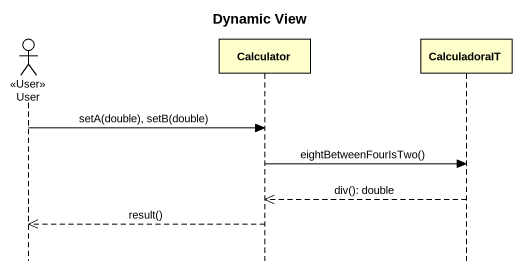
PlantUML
@startuml
title Dynamic View
hide footbox
actor User <<User>>
participant Calculator
participant CalculadoraIT

User -> Calculator : setA(double), setB(double)
Calculator -> CalculadoraIT : eightBetweenFourIsTwo()
CalculadoraIT -->> Calculator : div(): double
Calculator -->> User : result()
@enduml
